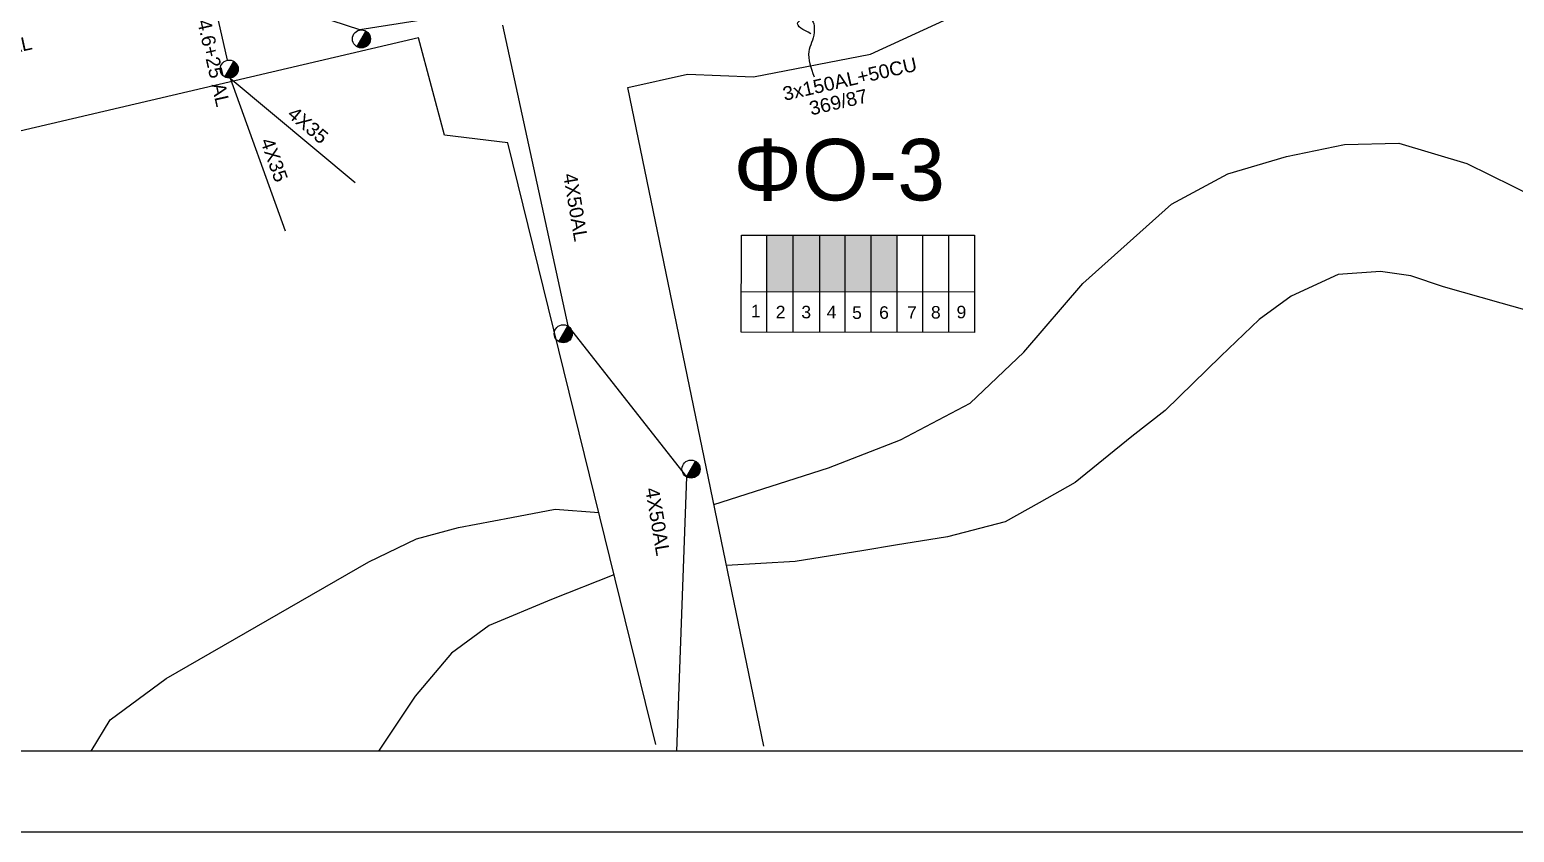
# Model space of a CAD drawing. Header units: millimetres. Extents: x 1020 to 3238, y 796 to 1818.
# Drawn here: x 1734.8 to 1928.1, y 796.3 to 900.7 of the extents above; entities that cross this region are included whole.
import ezdxf
from ezdxf.enums import TextEntityAlignment as Align

# ---------------------------------------------------------------- set-up
doc = ezdxf.new("R2010")
doc.units = ezdxf.units.MM
doc.linetypes.add('DASHED', pattern=[19.05, 12.7, -6.35])
for name, color, linetype, lineweight in [('3x70+54.6+25 AL', 7, 'SYN_LINE', 30), ('4X35', 7, 'DASHED', 30), ('4x50+16AL', 7, 'Continuous', 30), ('4x50AL', 7, 'Continuous', 30), ('Υπόβαθρο ΔΕΗ', 7, 'Continuous', 30)]:
    doc.layers.add(name, color=color, linetype=linetype, lineweight=lineweight)
for name, color, linetype in [('Pillar OTE', 7, 'Continuous'), ('text_kalodion', 7, 'Continuous'), ('Επιγραφές - Σχήματα', 7, 'Continuous'), ('Καλώδια ΧΤ   3x150AL+50CU', 7, 'DASHED'), ('Στύλος ΦΜ', 7, 'Continuous'), ('Στύλος ΦΜ @ 1', 7, 'Continuous')]:
    doc.layers.add(name, color=color, linetype=linetype)
doc.styles.add('arial', font='arial.ttf')
doc.styles.get("Standard").update_dxf_attribs({"font": 'arial.ttf'})
doc.linetypes.add('PRANES_1r', pattern='A,0.5,[137,SPECLINE.shx,S=1,R=180,X=0,Y=0],0.5', length=1)
doc.linetypes.add('SYN_LINE', pattern='A,0.5,-0.0001,["/\\/\\/\\/",Standard,S=0.1,R=0,X=0,Y=-0.05],-0.25', length=0.7501)

# ---------------------------------------------------------------- blocks, each defined once
blk = doc.blocks.new('ΥΠΑΡΧΩΝ ΤΣΙΜΕΝΤΕΝΙΟΣ ΣΤΥΛΟΣ')
at = {"layer": 'Στύλος ΦΜ'}
blk.add_hatch(color=7, dxfattribs=at).paths.add_polyline_path([(-1.29, -2.28, 0.574793), (2.62, 0, 0.268822), (1.3, 2.27)])
at = {"layer": 'Στύλος ΦΜ', "color": 7}
blk.add_line((-1.29, -2.28), (1.3, 2.27), dxfattribs=at)
blk.add_circle((0, 0), 2.62, dxfattribs=at)
at = {"layer": 'Στύλος ΦΜ', "flags": 4}
for tag, p in [('ΑΡΙΘΜΟΣ', (-4.68, 8.05)), ('ΤΥΠΟΣ', (-4.91, 3.03))]:
    blk.add_attdef(tag, p, '', height=4, dxfattribs=at)

msp = doc.modelspace()

# ---------------------------------------------------------------- hatches: boundary and pattern name
at = {"layer": 'Καλώδια ΧΤ   3x150AL+50CU', "linetype": 'DASHED', "lineweight": -3, "ltscale": 0.2}
h = msp.add_hatch(color=85, dxfattribs=at)
h.dxf.hatch_style = 1
h.paths.add_polyline_path([(1834.2, 874), (1830.76, 874), (1830.76, 866.64), (1834.2, 866.64)])
h = msp.add_hatch(color=30, dxfattribs=at)
h.dxf.hatch_style = 1
h.paths.add_polyline_path([(1834.2, 866.64), (1837.64, 866.63), (1837.64, 874), (1834.2, 874)])
h = msp.add_hatch(color=151, dxfattribs=at)
h.dxf.hatch_style = 1
h.paths.add_polyline_path([(1840.94, 874), (1837.64, 874), (1837.64, 866.63), (1840.94, 866.63)])
h = msp.add_hatch(color=173, dxfattribs=at)
h.dxf.hatch_style = 1
h.paths.add_polyline_path([(1840.94, 866.63), (1844.33, 866.63), (1844.33, 874), (1840.94, 874)])
h = msp.add_hatch(color=27, dxfattribs=at)
h.dxf.hatch_style = 1
h.paths.add_polyline_path([(1844.33, 866.63), (1847.72, 866.62), (1847.72, 874), (1844.33, 874)])

# ---------------------------------------------------------------- linework, layer by layer
at = {"lineweight": -3}
msp.add_lwpolyline([(1059.16, 1801.46), (3011.12, 1801.46), (3011.12, 806.84), (1059.16, 806.84)], close=True, dxfattribs=at)
at = {"layer": '3x70+54.6+25 AL', "color": 85, "linetype": 'SYN_LINE', "lineweight": -3, "ltscale": 10}
msp.add_lwpolyline([(1758.48, 905.79), (1760.51, 896.75)], dxfattribs=at)
at = {"layer": '4X35', "color": 85, "linetype": 'SYN_LINE', "lineweight": -3, "ltscale": 20}
for points in [[(1760.92, 894.43), (1768.04, 874.53)], [(1760.92, 894.43), (1777.17, 880.82)]]:
    msp.add_lwpolyline(points, dxfattribs=at)
at = {"layer": '4x50+16AL', "color": 85, "lineweight": -3, "ltscale": 0.2}
msp.add_lwpolyline([(1835.09, 903.25), (1795.78, 903.53), (1777.76, 900.69), (1759.64, 906.67)], dxfattribs=at)
at = {"layer": '4x50AL', "color": 85, "linetype": 'Continuous', "lineweight": -3, "ltscale": 0.2}
msp.add_lwpolyline([(1796.36, 901.33), (1804.85, 862.17), (1820.31, 842.51), (1819.02, 806.84)], dxfattribs=at)
at = {"layer": 'Pillar OTE', "lineweight": -3, "ltscale": 40}
for points in [[(1827.43, 861.36), (1827.44, 874), (1857.77, 874), (1857.77, 861.33), (1827.43, 861.36)], [(1830.76, 861.36), (1830.76, 874)], [(1834.2, 861.35), (1834.2, 874)], [(1837.64, 861.35), (1837.64, 874)], [(1840.94, 861.35), (1840.94, 874)], [(1844.33, 861.34), (1844.33, 874)], [(1847.72, 861.34), (1847.72, 874)], [(1851.06, 861.34), (1851.06, 874)], [(1854.45, 861.33), (1854.45, 874)], [(1827.44, 866.64), (1857.77, 866.61)]]:
    msp.add_lwpolyline(points, dxfattribs=at)
at = {"layer": 'Επιγραφές - Σχήματα', "lineweight": -3}
msp.add_lwpolyline([(1019.92, 1815.41), (3237.54, 1815.41), (3238.24, 796.27), (1019.92, 796.27)], close=True, dxfattribs=at)
at = {"layer": 'Υπόβαθρο ΔΕΗ', "color": 7, "lineweight": -3}
for points in [[(1830.35, 807.46), (1812.68, 893.22), (1820.44, 894.94), (1829.03, 894.6), (1844.27, 897.56), (1870.79, 909.78), (1886.43, 925.62), (1905.7, 960.33), (1940.93, 1049.68), (1956, 1054.04), (1976.31, 1047.36)], [(1816.3, 807.68), (1797.05, 885.99), (1788.78, 887.01), (1785.41, 899.65), (1705.5, 880.97), (1639.68, 806.16)]]:
    msp.add_lwpolyline(points, dxfattribs=at)
at = {"layer": 'Υπόβαθρο ΔΕΗ', "linetype": 'PRANES_1r', "lineweight": -3, "ltscale": 0.2}
for points in [[(1823.86, 838.93), (1838.77, 843.7), (1848.15, 847.33), (1857.23, 852.12), (1864.19, 858.74), (1871.9, 867.68), (1883.42, 878.03), (1890.77, 881.98), (1898.4, 884.21), (1905.95, 885.79), (1913.02, 885.96), (1921.87, 883.29), (1930.84, 878.89), (1939.96, 873.52), (1946.64, 870.07), (1949.93, 869.68), (1952.54, 869.37), (1953.94, 870.07)], [(1954.17, 863.96), (1950.72, 862.36), (1947.23, 861.73), (1940.55, 862.07), (1933.59, 863.08), (1926.35, 865.13), (1918.83, 867.27), (1914.57, 868.71), (1910.66, 869.25), (1905.11, 868.87), (1899, 866.05), (1894.84, 862.99), (1889.84, 858.24), (1882.62, 851.16), (1878.29, 847.8), (1870.89, 841.8), (1866.19, 839.16), (1861.8, 836.68), (1854.29, 834.71), (1847.5, 833.62), (1843.37, 832.96), (1834.45, 831.52), (1825.5, 830.98)], [(1742.81, 806.84), (1745.26, 810.92), (1752.56, 816.27), (1778.96, 831.46), (1785.15, 834.48), (1790.63, 835.93), (1797.5, 837.25), (1803.19, 838.34), (1808.87, 837.9)], [(1810.86, 829.79), (1802.71, 826.57), (1794.62, 823.17), (1789.71, 819.59), (1784.96, 814), (1780.23, 806.84)]]:
    msp.add_lwpolyline(points, dxfattribs=at)
at = {"layer": 'Υπόβαθρο ΔΕΗ', "color": 7, "lineweight": -3}
msp.add_spline([(1836.5, 900.2), (1834.81, 901.66), (1836.29, 902.18), (1836.92, 900.38), (1836.23, 897.87), (1836.91, 894.61)], degree=3, dxfattribs=at)

# ---------------------------------------------------------------- block references
at = {"layer": 'Στύλος ΦΜ @ 1', "lineweight": -3, "ltscale": 40, "xscale": 0.4500000000001327, "yscale": 0.4500000000001327, "zscale": 0.4500000000001327}
for p in [(1777.99, 899.53), (1760.78, 895.6), (1804.26, 861.15), (1820.89, 843.54)]:
    msp.add_blockref('ΥΠΑΡΧΩΝ ΤΣΙΜΕΝΤΕΝΙΟΣ ΣΤΥΛΟΣ', p, dxfattribs=at)

# ---------------------------------------------------------------- texts
at = {"lineweight": -3, "ltscale": 30, "char_height": 1.63, "width": 11.2573, "attachment_point": 1}
for s, insert in [('1', (1828.68, 864.92)), ('2', (1831.92, 864.79)), ('3', (1835.25, 864.79)), ('4', (1838.55, 864.79)), ('5', (1841.86, 864.71)), ('6', (1845.38, 864.73)), ('7', (1849.01, 864.73)), ('8', (1852.12, 864.76)), ('9', (1855.45, 864.79))]:
    msp.add_mtext(s, dxfattribs=dict(at, insert=insert))
at = {"layer": 'text_kalodion', "linetype": 'Continuous', "lineweight": -3, "ltscale": 0.2}
for s, rotation, p in [('3x70+54.6+25 AL', 282.684, (1757.84, 900.45)), ('4x50+16AL', 12.4077, (1728.8, 897.7)), ('3x150AL+50CU', 12.7717, (1841.55, 894.31)), ('4X35', 320.0495, (1771.04, 888.3)), ('4X35', 289.669, (1766.64, 883.78)), ('4X50AL', 279.5614, (1805.87, 877.62)), ('4X50AL', 279.5614, (1816.55, 836.71))]:
    msp.add_text(s, height=1.8, rotation=rotation, dxfattribs=at).set_placement(p, align=Align.MIDDLE_CENTER)
at = {"layer": 'Επιγραφές - Σχήματα', "lineweight": -3, "insert": (1826.41, 886.51), "char_height": 8, "width": 23.3325, "attachment_point": 1, "style": 'arial'}
msp.add_mtext('ΦO-3', dxfattribs=at)
at = {"layer": 'Υπόβαθρο ΔΕΗ', "lineweight": -3, "insert": (1836.12, 891.32), "char_height": 1.8, "width": 9.1232, "attachment_point": 1, "rotation": 13, "style": 'arial'}
msp.add_mtext('369/87', dxfattribs=at)

doc.saveas('drawing.dxf')
